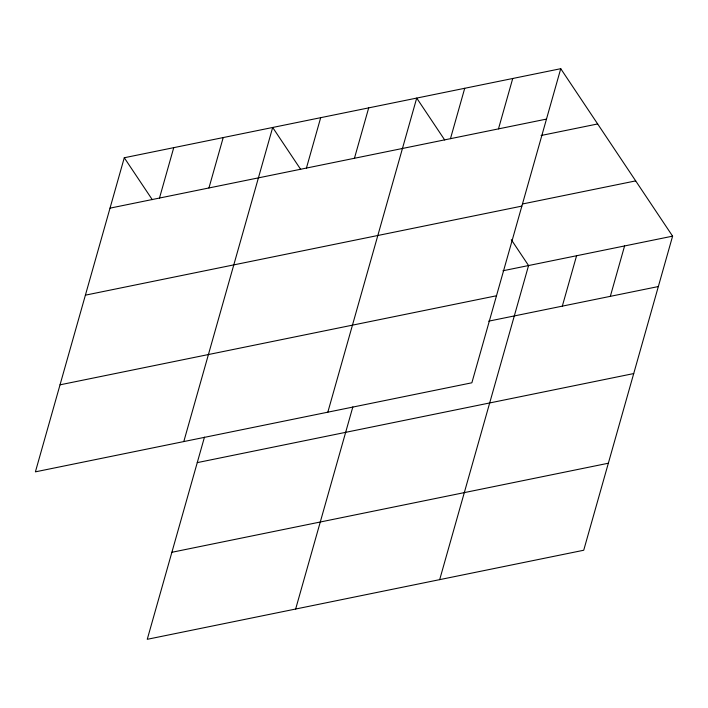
<?xml version="1.0" encoding="UTF-8"?>
<svg xmlns="http://www.w3.org/2000/svg" width="708" height="708" viewBox="0 0 708 708"><rect width="100%" height="100%" fill="white"/><g stroke="black" fill="none" stroke-linecap="round" stroke-linejoin="round"><path stroke-width="1.06" d="M124.281 157.751L35.4 471.847L471.864 382.789L560.745 68.694L124.281 157.751L152.264 199.638M159.486 198.045L173.743 147.653M208.948 187.956L223.215 137.564M183.797 441.562L272.677 127.467L300.661 169.362M204.462 437.155L147.255 639.306L583.719 550.249L672.6 236.153L560.745 68.694M306.431 168.061L320.689 117.67M354.442 158.273L368.7 107.873M327.831 412.18L416.711 98.085L444.695 139.972M295.652 609.03L352.858 406.879M450.465 138.679L464.722 88.288M498.476 128.883L512.734 78.491M439.686 579.64L528.566 265.544L511.3 239.693M562.32 306.139L576.577 255.747M610.331 296.342L624.589 245.95M110.023 208.143L546.487 119.086M541.107 135.493L597.658 123.953M522.592 203.966L635.687 180.894M85.394 295.165L521.858 206.108M502.963 270.766L672.6 236.153M60.021 384.825L496.485 295.767M488.706 321.158L658.343 286.545M197.249 462.625L633.713 373.567M171.885 552.284L608.34 463.227"/></g></svg>
